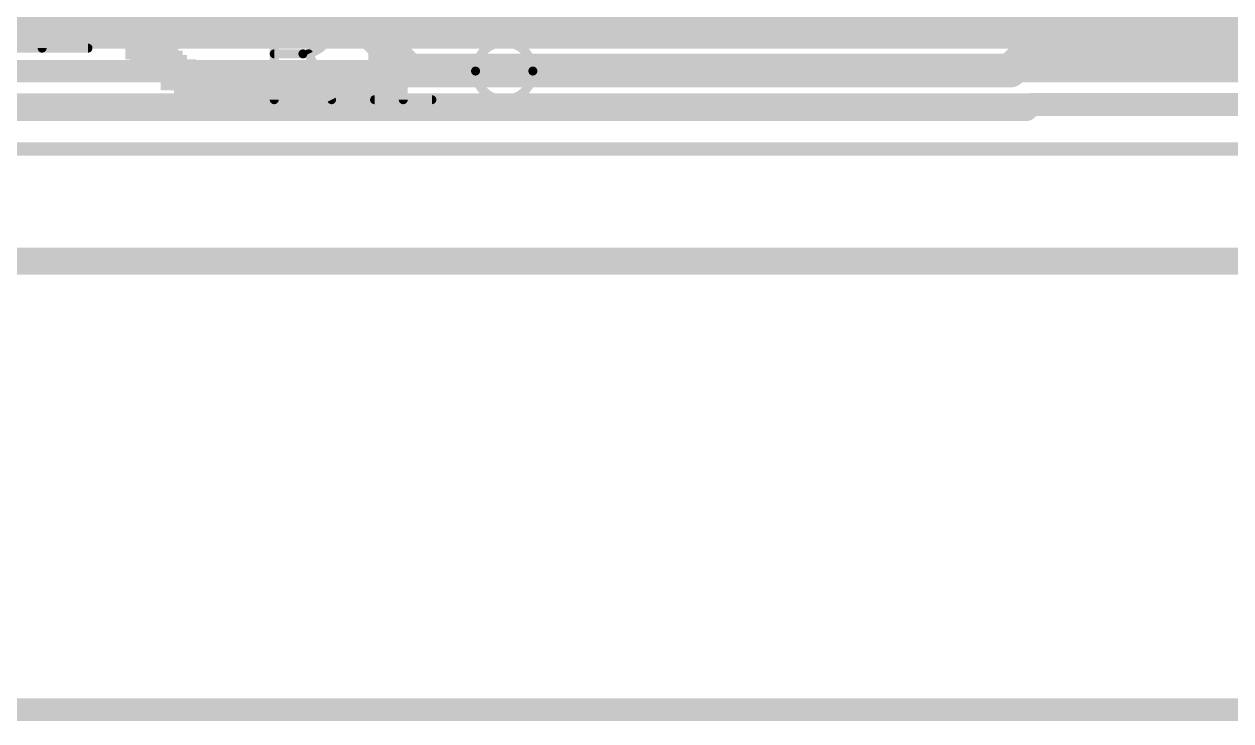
# Model space of a CAD drawing. Extents: x -5 to 103, y -6 to 58.
# Drawn here: x 49.29 to 62.95, y -6.48 to 1.42 of the extents above; entities that cross this region are included whole.
import ezdxf

# ---------------------------------------------------------------- set-up
doc = ezdxf.new("R2010")
doc.units = 0
for name, color, linetype in [('1', 12, 'CONTINUOUS'), ('16', 132, 'CONTINUOUS'), ('20', 31, 'CONTINUOUS'), ('22', 3, 'CONTINUOUS'), ('25', 40, 'CONTINUOUS')]:
    doc.layers.add(name, color=color, linetype=linetype)

# ---------------------------------------------------------------- blocks, each defined once
blk = doc.blocks.new('RECT')
blk.add_solid([(-0.5, -0.5), (0.5, -0.5), (-0.5, 0.5), (0.5, 0.5)])

msp = doc.modelspace()

# ---------------------------------------------------------------- linework, layer by layer
at = {"layer": '1'}
for points, const_width in [([(60.325, 1.27), (60.325, 1.905)], 0.1778), ([(52.832, 1.7067), (53.6498, 0.889)], 0.381), ([(53.848, 1.778), (53.848, 1.27)], 0.1778), ([(60.5155, 0.9525), (61.214, 1.651)], 0.381), ([(63.3095, 1.2001), (63.0619, 0.9525)], 0.381), ([(53.848, 1.27), (60.325, 1.27)], 0.1778), ([(60.5155, 0.9525), (60.452, 0.889)], 0.381), ([(63.0619, 0.9525), (60.5155, 0.9525)], 0.381), ([(53.6498, 0.889), (60.452, 0.889)], 0.381), ([(60.6361, 0.4445), (40.5765, 0.4445)], 0.254), ([(60.6996, 0.508), (60.6361, 0.4445)], 0.254), ([(63.246, 0.508), (60.6996, 0.508)], 0.254), ([(-5.08, -6.35), (102.87, -6.35)], 0.254)]:
    msp.add_lwpolyline(points, dxfattribs=dict(at, const_width=const_width))
for points, const_width in [([(53.848, 1.3145, 1), (53.848, 1.2255)], 0.0889), ([(53.8036, 1.27, 1), (53.8925, 1.27)], 0.0889), ([(60.2806, 1.27, 1), (60.3695, 1.27)], 0.0889), ([(60.325, 1.2255, 1), (60.325, 1.3145)], 0.0889), ([(60.4481, 1.0199, 1), (60.5829, 0.8851)], 0.1905), ([(60.5155, 1.0477, 1), (60.5155, 0.8573)], 0.1905), ([(60.5829, 0.8851, 1), (60.4481, 1.0199)], 0.1905), ([(62.9945, 1.0199, 1), (63.1292, 0.8851)], 0.1905), ([(53.6498, 0.9843, 1), (53.6498, 0.7937)], 0.1905), ([(53.5824, 0.8216, 1), (53.7171, 0.9564)], 0.1905), ([(60.3846, 0.9564, 1), (60.5194, 0.8216)], 0.1905), ([(60.452, 0.7937, 1), (60.452, 0.9843)], 0.1905), ([(60.5912, 0.4894, 1), (60.681, 0.3996)], 0.127), ([(60.6996, 0.5715, 1), (60.6996, 0.4445)], 0.127), ([(60.6361, 0.381, 1), (60.6361, 0.508)], 0.127), ([(60.7445, 0.4631, 1), (60.6547, 0.5529)], 0.127)]:
    msp.add_lwpolyline(points, format="xyb", dxfattribs=dict(at, const_width=const_width))
at = {"layer": '16'}
for points, const_width in [([(63.4944, 1.5184), (39.9311, 1.5184)], 0.762), ([(39.6681, 0.8834), (65.6149, 0.8834)], 0.254), ([(65.913, 0.5024), (39.37, 0.5024)], 0.254), ([(-1.27, -1.27), (100.33, -1.27)], 0.3048)]:
    msp.add_lwpolyline(points, dxfattribs=dict(at, const_width=const_width))
at = {"layer": '20', "const_width": 0.1524}
msp.add_lwpolyline([(5, 0), (95, 0)], dxfattribs=at)
at = {"layer": '25', "const_width": 0.1016}
for points in [[(52.1208, 0.5588), (52.1208, 1.7272)], [(53.581, 1.7272), (53.581, 0.5588)], [(49.4933, 1.4676), (49.4933, 1.143)], [(50.0126, 1.143), (48.8442, 1.143)], [(52.4454, 1.0781), (52.1208, 1.0781)], [(52.7699, 0.5588), (52.5103, 1.0781)], [(53.2564, 0.5588), (53.9055, 0.5588)]]:
    msp.add_lwpolyline(points, dxfattribs=at)
at = {"layer": '25'}
for points, const_width in [([(52.4454, 1.0781, 1), (52.4454, 1.7272)], 0.1016), ([(54.4643, 1.4676, 1), (54.9836, 1.4676)], 0.1016), ([(55.0485, 0.8834, 1), (54.3994, 0.8834)], 0.1016), ([(49.4679, 1.143, 1), (49.5187, 1.143)], 0.0508), ([(50.0126, 1.1176, 1), (50.0126, 1.1684)], 0.0508), ([(52.1208, 1.1035, 1), (52.1208, 1.0527)], 0.0508), ([(52.4454, 1.1035, 1), (52.4454, 1.0527)], 0.0508), ([(52.4454, 1.0527, 1), (52.4454, 1.1035)], 0.0508), ([(52.533, 1.0894, 1), (52.4875, 1.0667)], 0.0508), ([(54.3994, 0.8834, 1), (55.0485, 0.8834)], 0.1016), ([(54.4248, 0.8834, 1), (54.374, 0.8834)], 0.0508), ([(54.374, 0.8834, 1), (54.4248, 0.8834)], 0.0508), ([(55.0739, 0.8834, 1), (55.0231, 0.8834)], 0.0508), ([(55.0231, 0.8834, 1), (55.0739, 0.8834)], 0.0508), ([(52.0954, 0.5588, 1), (52.1462, 0.5588)], 0.0508), ([(52.7472, 0.5474, 1), (52.7926, 0.5702)], 0.0508), ([(53.2564, 0.5842, 1), (53.2564, 0.5334)], 0.0508), ([(53.5556, 0.5588, 1), (53.6064, 0.5588)], 0.0508), ([(53.9055, 0.5334, 1), (53.9055, 0.5842)], 0.0508)]:
    msp.add_lwpolyline(points, format="xyb", dxfattribs=dict(at, const_width=const_width))

# ---------------------------------------------------------------- block references
at = {"layer": '22', "yscale": 0.05}
for p, xscale in [((50.485, 1.44), 0.5), ((50.51, 1.39), 0.55), ((53.385, 1.44), 0.4), ((53.385, 1.39), 0.4), ((50.56, 1.34), 0.55), ((50.56, 1.29), 0.55), ((50.585, 1.24), 0.6), ((53.385, 1.34), 0.4), ((53.385, 1.29), 0.4), ((53.385, 1.24), 0.4), ((50.66, 1.19), 0.55), ((50.735, 1.14), 0.6), ((50.76, 1.09), 0.65), ((53.385, 1.19), 0.4), ((53.385, 1.14), 0.4), ((53.385, 1.09), 0.4), ((50.785, 1.04), 0.7), ((50.86, 0.99), 0.75), ((50.96, 0.94), 0.75), ((53.385, 1.04), 0.4), ((53.385, 0.99), 0.4), ((53.385, 0.94), 0.4), ((50.985, 0.89), 0.8), ((51.085, 0.84), 0.9), ((53.385, 0.89), 0.4), ((53.385, 0.84), 0.4), ((51.31, 0.79), 1.05), ((52.21, 0.74), 2.75), ((52.21, 0.69), 2.75), ((53.385, 0.79), 0.4), ((52.285, 0.64), 2.6), ((52.31, 0.59), 2.55), ((52.385, 0.54), 2.4), ((52.41, 0.49), 2.35), ((52.51, 0.44), 2.15), ((52.76, 0.39), 1.55)]:
    msp.add_blockref('RECT', p, dxfattribs=dict(at, xscale=xscale))

doc.saveas('drawing.dxf')
